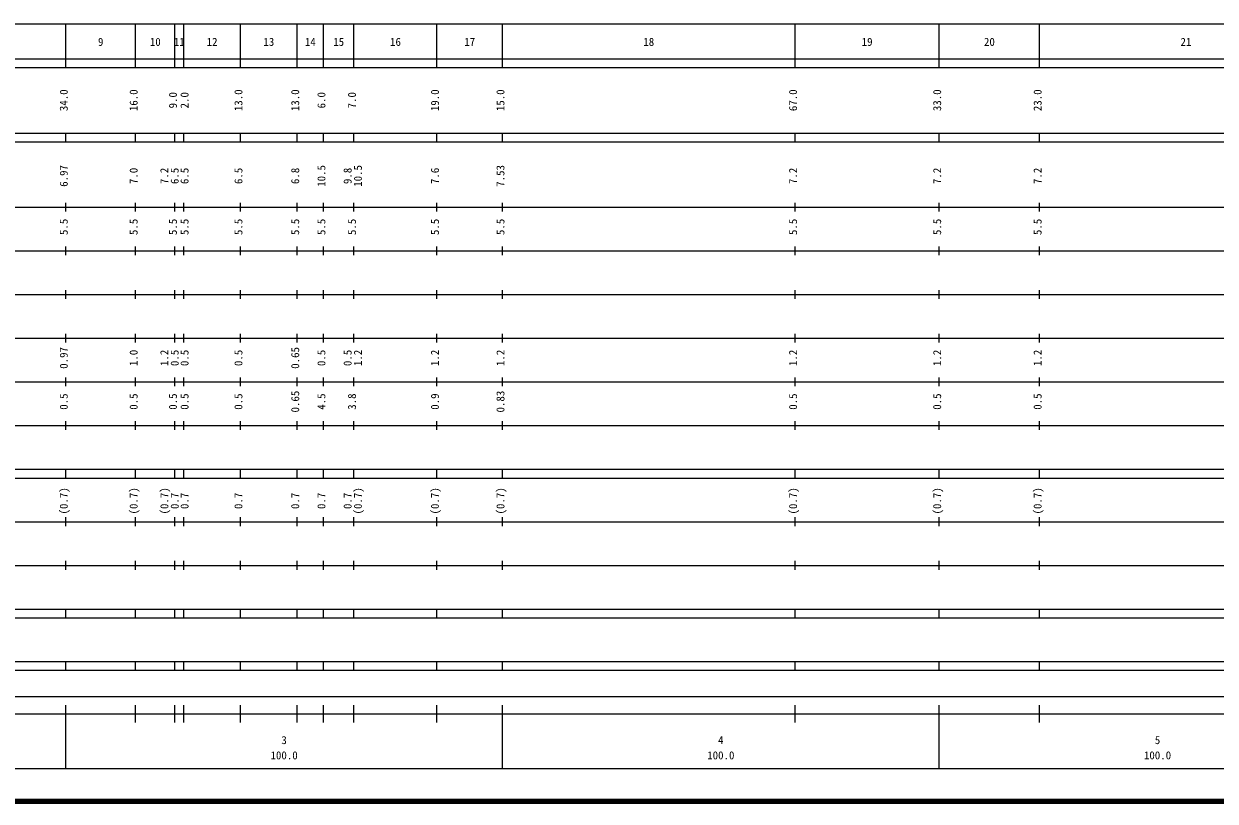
# Model space of a CAD drawing. Units: millimetres on the paper, enlarged 1000 times. Extents: x 40000 to 680000, y 20000 to 380000.
# Drawn here: x 258398 to 531200, y 20000 to 198000 of the extents above; entities that cross this region are included whole.
import ezdxf
from ezdxf.enums import TextEntityAlignment as Align

# ---------------------------------------------------------------- set-up
doc = ezdxf.new("R2010")
doc.units = ezdxf.units.MM
doc.header["$LTSCALE"] = 1000
doc.layers.add('M-TTL', color=2, linetype='Continuous', lineweight=140)
doc.layers.add('M-TTL-BAND', color=7, linetype='Continuous', lineweight=25)
doc.styles.add('ＭＳ ゴシック', font='')
doc.styles.get('ＭＳ ゴシック').set_extended_font_data('MS Gothic')

msp = doc.modelspace()

# ---------------------------------------------------------------- linework, layer by layer
at = {"layer": 'M-TTL'}
msp.add_line((40000, 20000), (680000, 20000), dxfattribs=at)
at = {"layer": 'M-TTL-BAND'}
for p, q in [((68000, 198000), (579000, 198000)), ((268000, 188000), (268000, 198000)), ((284000, 188000), (284000, 198000)), ((293000, 188000), (293000, 198000)), ((295000, 188000), (295000, 198000)), ((308000, 188000), (308000, 198000)), ((321000, 188000), (321000, 198000)), ((327000, 188000), (327000, 198000)), ((334000, 188000), (334000, 198000)), ((353000, 188000), (353000, 198000)), ((368000, 188000), (368000, 198000)), ((435000, 188000), (435000, 198000)), ((468000, 188000), (468000, 198000)), ((491000, 188000), (491000, 198000)), ((40000, 190000), (579000, 190000)), ((40000, 188000), (579000, 188000)), ((40000, 173000), (579000, 173000)), ((268000, 171000), (268000, 173000)), ((284000, 171000), (284000, 173000)), ((293000, 171000), (293000, 173000)), ((295000, 171000), (295000, 173000)), ((308000, 171000), (308000, 173000)), ((321000, 171000), (321000, 173000)), ((327000, 171000), (327000, 173000)), ((334000, 171000), (334000, 173000)), ((353000, 171000), (353000, 173000)), ((368000, 171000), (368000, 173000)), ((435000, 171000), (435000, 173000)), ((468000, 171000), (468000, 173000)), ((491000, 171000), (491000, 173000)), ((40000, 171000), (579000, 171000)), ((40000, 156000), (579000, 156000)), ((268000, 155000), (268000, 157000)), ((284000, 155000), (284000, 157000)), ((293000, 155000), (293000, 157000)), ((295000, 155000), (295000, 157000)), ((308000, 155000), (308000, 157000)), ((321000, 155000), (321000, 157000)), ((327000, 155000), (327000, 157000)), ((334000, 155000), (334000, 157000)), ((353000, 155000), (353000, 157000)), ((368000, 155000), (368000, 157000)), ((435000, 155000), (435000, 157000)), ((468000, 155000), (468000, 157000)), ((491000, 155000), (491000, 157000)), ((46000, 146000), (579000, 146000)), ((268000, 145000), (268000, 147000)), ((284000, 145000), (284000, 147000)), ((293000, 145000), (293000, 147000)), ((295000, 145000), (295000, 147000)), ((308000, 145000), (308000, 147000)), ((321000, 145000), (321000, 147000)), ((327000, 145000), (327000, 147000)), ((334000, 145000), (334000, 147000)), ((353000, 145000), (353000, 147000)), ((368000, 145000), (368000, 147000)), ((435000, 145000), (435000, 147000)), ((468000, 145000), (468000, 147000)), ((491000, 145000), (491000, 147000)), ((268000, 135000), (268000, 137000)), ((284000, 135000), (284000, 137000)), ((293000, 135000), (293000, 137000)), ((295000, 135000), (295000, 137000)), ((308000, 135000), (308000, 137000)), ((321000, 135000), (321000, 137000)), ((327000, 135000), (327000, 137000)), ((334000, 135000), (334000, 137000)), ((353000, 135000), (353000, 137000)), ((368000, 135000), (368000, 137000)), ((435000, 135000), (435000, 137000)), ((468000, 135000), (468000, 137000)), ((491000, 135000), (491000, 137000)), ((52000, 136000), (579000, 136000)), ((46000, 126000), (579000, 126000)), ((268000, 125000), (268000, 127000)), ((284000, 125000), (284000, 127000)), ((293000, 125000), (293000, 127000)), ((295000, 125000), (295000, 127000)), ((308000, 125000), (308000, 127000)), ((321000, 125000), (321000, 127000)), ((327000, 125000), (327000, 127000)), ((334000, 125000), (334000, 127000)), ((353000, 125000), (353000, 127000)), ((368000, 125000), (368000, 127000)), ((435000, 125000), (435000, 127000)), ((468000, 125000), (468000, 127000)), ((491000, 125000), (491000, 127000)), ((52000, 116000), (579000, 116000)), ((268000, 115000), (268000, 117000)), ((284000, 115000), (284000, 117000)), ((293000, 115000), (293000, 117000)), ((295000, 115000), (295000, 117000)), ((308000, 115000), (308000, 117000)), ((321000, 115000), (321000, 117000)), ((327000, 115000), (327000, 117000)), ((334000, 115000), (334000, 117000)), ((353000, 115000), (353000, 117000)), ((368000, 115000), (368000, 117000)), ((435000, 115000), (435000, 117000)), ((468000, 115000), (468000, 117000)), ((491000, 115000), (491000, 117000)), ((268000, 105000), (268000, 107000)), ((284000, 105000), (284000, 107000)), ((293000, 105000), (293000, 107000)), ((295000, 105000), (295000, 107000)), ((308000, 105000), (308000, 107000)), ((321000, 105000), (321000, 107000)), ((327000, 105000), (327000, 107000)), ((334000, 105000), (334000, 107000)), ((353000, 105000), (353000, 107000)), ((368000, 105000), (368000, 107000)), ((435000, 105000), (435000, 107000)), ((468000, 105000), (468000, 107000)), ((491000, 105000), (491000, 107000)), ((46000, 106000), (579000, 106000)), ((40000, 96000), (579000, 96000)), ((268000, 94000), (268000, 96000)), ((284000, 94000), (284000, 96000)), ((293000, 94000), (293000, 96000)), ((295000, 94000), (295000, 96000)), ((308000, 94000), (308000, 96000)), ((321000, 94000), (321000, 96000)), ((327000, 94000), (327000, 96000)), ((334000, 94000), (334000, 96000)), ((353000, 94000), (353000, 96000)), ((368000, 94000), (368000, 96000)), ((435000, 94000), (435000, 96000)), ((468000, 94000), (468000, 96000)), ((491000, 94000), (491000, 96000)), ((40000, 94000), (579000, 94000)), ((268000, 83000), (268000, 85000)), ((284000, 83000), (284000, 85000)), ((293000, 83000), (293000, 85000)), ((295000, 83000), (295000, 85000)), ((308000, 83000), (308000, 85000)), ((321000, 83000), (321000, 85000)), ((327000, 83000), (327000, 85000)), ((334000, 83000), (334000, 85000)), ((353000, 83000), (353000, 85000)), ((368000, 83000), (368000, 85000)), ((435000, 83000), (435000, 85000)), ((468000, 83000), (468000, 85000)), ((491000, 83000), (491000, 85000)), ((49000, 84000), (579000, 84000)), ((40000, 74000), (579000, 74000)), ((268000, 73000), (268000, 75000)), ((284000, 73000), (284000, 75000)), ((293000, 73000), (293000, 75000)), ((295000, 73000), (295000, 75000)), ((308000, 73000), (308000, 75000)), ((321000, 73000), (321000, 75000)), ((327000, 73000), (327000, 75000)), ((334000, 73000), (334000, 75000)), ((353000, 73000), (353000, 75000)), ((368000, 73000), (368000, 75000)), ((435000, 73000), (435000, 75000)), ((468000, 73000), (468000, 75000)), ((491000, 73000), (491000, 75000)), ((40000, 64000), (579000, 64000)), ((268000, 62000), (268000, 64000)), ((284000, 62000), (284000, 64000)), ((293000, 62000), (293000, 64000)), ((295000, 62000), (295000, 64000)), ((308000, 62000), (308000, 64000)), ((321000, 62000), (321000, 64000)), ((327000, 62000), (327000, 64000)), ((334000, 62000), (334000, 64000)), ((353000, 62000), (353000, 64000)), ((368000, 62000), (368000, 64000)), ((435000, 62000), (435000, 64000)), ((468000, 62000), (468000, 64000)), ((491000, 62000), (491000, 64000)), ((40000, 62000), (579000, 62000)), ((40000, 52000), (579000, 52000)), ((268000, 50000), (268000, 52000)), ((284000, 50000), (284000, 52000)), ((293000, 50000), (293000, 52000)), ((295000, 50000), (295000, 52000)), ((308000, 50000), (308000, 52000)), ((321000, 50000), (321000, 52000)), ((327000, 50000), (327000, 52000)), ((334000, 50000), (334000, 52000)), ((353000, 50000), (353000, 52000)), ((368000, 50000), (368000, 52000)), ((435000, 50000), (435000, 52000)), ((468000, 50000), (468000, 52000)), ((491000, 50000), (491000, 52000)), ((40000, 50000), (579000, 50000)), ((71000, 44000), (565000, 44000)), ((268000, 27500), (268000, 42000)), ((284000, 38000), (284000, 42000)), ((293000, 38000), (293000, 42000)), ((295000, 38000), (295000, 42000)), ((308000, 38000), (308000, 42000)), ((321000, 38000), (321000, 42000)), ((327000, 38000), (327000, 42000)), ((334000, 38000), (334000, 42000)), ((353000, 38000), (353000, 42000)), ((368000, 27500), (368000, 42000)), ((435000, 38000), (435000, 42000)), ((468000, 27500), (468000, 42000)), ((491000, 38000), (491000, 42000)), ((40000, 40000), (579000, 40000)), ((68000, 27500), (579000, 27500))]:
    msp.add_line(p, q, dxfattribs=at)

# ---------------------------------------------------------------- texts
at = {"layer": 'M-TTL-BAND', "style": 'ＭＳ ゴシック'}
for s, p in [('9', (276000, 192405)), ('10', (288500, 192405)), ('11', (294000, 192405)), ('12', (301500, 192405)), ('13', (314500, 192405)), ('14', (324000, 192405)), ('15', (330500, 192405)), ('16', (343500, 192405)), ('17', (360500, 192405)), ('18', (401500, 192405)), ('19', (451500, 192405)), ('20', (479500, 192405)), ('21', (524500, 192405)), ('3', (318000, 32523)), ('4', (418000, 32523)), ('5', (518000, 32523)), ('100.0', (318000, 29033)), ('100.0', (418000, 29033)), ('100.0', (518000, 29033))]:
    msp.add_text(s, height=1833, dxfattribs=at).set_placement(p, align=Align.BOTTOM_CENTER)
for s, p in [('34.0', (269000, 180500)), ('16.0', (285000, 180500)), ('13.0', (309000, 180500)), ('13.0', (322000, 180500)), ('19.0', (354000, 180500)), ('15.0', (369000, 180500)), ('67.0', (436000, 180500)), ('33.0', (469000, 180500)), ('23.0', (492000, 180500)), ('9.0', (294000, 180500)), ('2.0', (296661, 180500)), ('6.0', (328000, 180500)), ('7.0', (335000, 180500)), ('6.97', (269000, 163174)), ('7.0', (285000, 163174)), ('7.2', (292028, 163174)), ('6.5', (294398, 163174)), ('6.5', (296661, 163174)), ('6.5', (309000, 163174)), ('6.8', (322000, 163174)), ('10.5', (328000, 163174)), ('9.8', (334000, 163174)), ('10.5', (336370, 163174)), ('7.6', (354000, 163174)), ('7.53', (369000, 163174)), ('7.2', (436000, 163174)), ('7.2', (469000, 163174)), ('7.2', (492000, 163174)), ('5.5', (269000, 151500)), ('5.5', (285000, 151500)), ('5.5', (294000, 151500)), ('5.5', (296661, 151500)), ('5.5', (309000, 151500)), ('5.5', (322000, 151500)), ('5.5', (328000, 151500)), ('5.5', (335000, 151500)), ('5.5', (354000, 151500)), ('5.5', (369000, 151500)), ('5.5', (436000, 151500)), ('5.5', (469000, 151500)), ('5.5', (492000, 151500)), ('0.97', (269000, 121500)), ('1.0', (285000, 121500)), ('1.2', (292028, 121500)), ('0.5', (294398, 121500)), ('0.5', (296661, 121500)), ('0.5', (309000, 121500)), ('0.65', (322000, 121500)), ('0.5', (328000, 121500)), ('0.5', (334000, 121500)), ('1.2', (336370, 121500)), ('1.2', (354000, 121500)), ('1.2', (369000, 121500)), ('1.2', (436000, 121500)), ('1.2', (469000, 121500)), ('1.2', (492000, 121500)), ('0.5', (269000, 111500)), ('0.5', (285000, 111500)), ('0.5', (294000, 111500)), ('0.5', (296661, 111500)), ('0.5', (309000, 111500)), ('0.65', (322000, 111500)), ('4.5', (328000, 111500)), ('3.8', (335000, 111500)), ('0.9', (354000, 111500)), ('0.83', (369000, 111500)), ('0.5', (436000, 111500)), ('0.5', (469000, 111500)), ('0.5', (492000, 111500)), ('(0.7)', (269000, 88764)), ('(0.7)', (285000, 88764)), ('(0.7)', (292028, 88764)), ('0.7', (294398, 88764)), ('0.7', (296661, 88764)), ('0.7', (309000, 88764)), ('0.7', (322000, 88764)), ('0.7', (328000, 88764)), ('0.7', (334000, 88764)), ('(0.7)', (336370, 88764)), ('(0.7)', (354000, 88764)), ('(0.7)', (369000, 88764)), ('(0.7)', (436000, 88764)), ('(0.7)', (469000, 88764)), ('(0.7)', (492000, 88764))]:
    msp.add_text(s, height=1833, rotation=90, dxfattribs=at).set_placement(p, align=Align.BOTTOM_CENTER)

doc.saveas('drawing.dxf')
